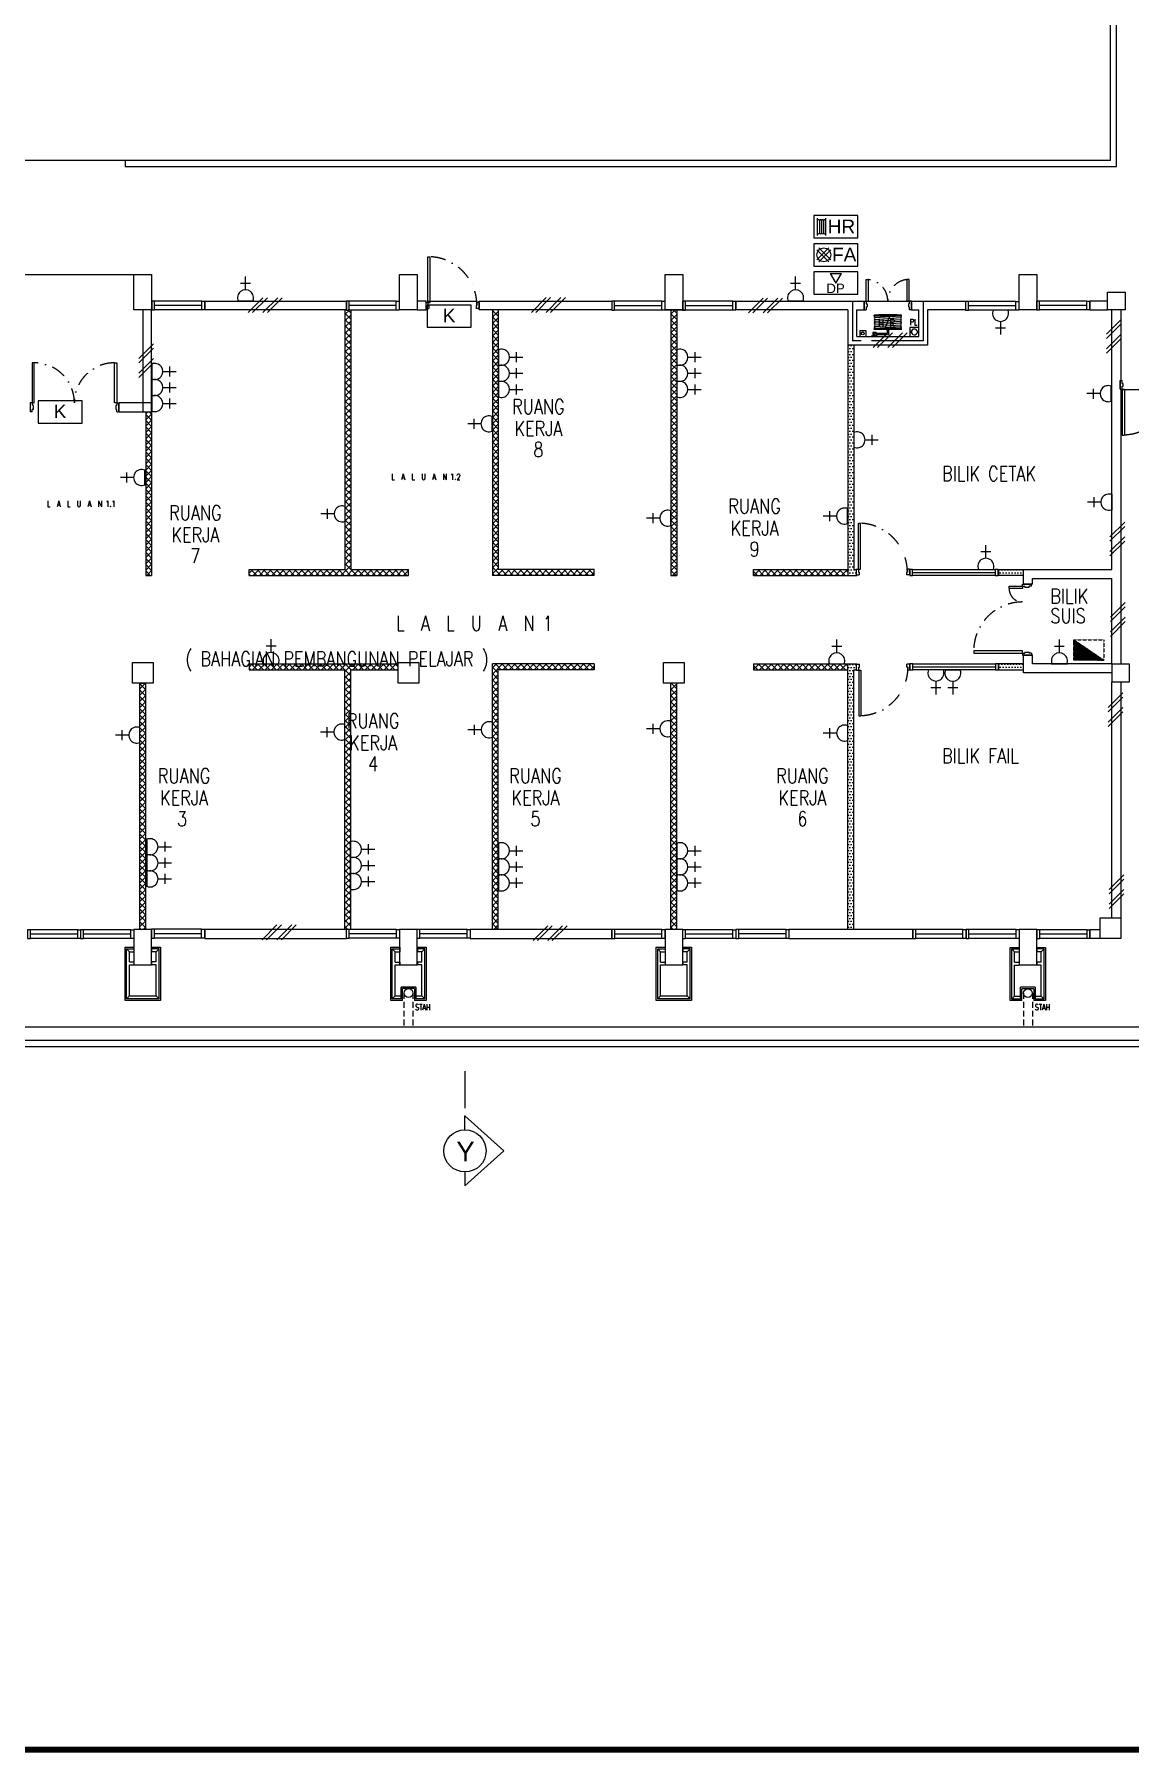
# Model space of a CAD drawing. Header units: millimetres. Extents: x 1824 to 81424, y 1027 to 57127.
# Drawn here: x 26371 to 44933, y 1027 to 30141 of the extents above; entities that cross this region are included whole.
import ezdxf
from ezdxf.enums import TextEntityAlignment as Align

# ---------------------------------------------------------------- set-up
doc = ezdxf.new("R2010")
doc.units = ezdxf.units.MM
for name, pattern in [('CENTER', [2, 1.25, -0.25, 0.25, -0.25]), ('DASHDOT', [1, 0.5, -0.25, 0, -0.25]), ('HIDDEN', [0.375, 0.25, -0.125])]:
    doc.linetypes.add(name, pattern=pattern)
for name, color, linetype in [('A-ARR', 4, 'Continuous'), ('A-COLUMN', 3, 'Continuous'), ('A-DOOR', 9, 'Continuous'), ('A-DRAIN', 9, 'Continuous'), ('A-DROP', 8, 'Continuous'), ('A-HATCH', 8, 'Continuous'), ('A-NOTE', 2, 'Continuous'), ('A-PANEL', 13, 'Continuous'), ('A-PARTITION', 4, 'Continuous'), ('A-ROOMSYM', 3, 'Continuous'), ('A-RWDP', 4, 'Continuous'), ('A-SANI', 4, 'Continuous'), ('A-SECLINE', 3, 'CENTER'), ('A-SYM', 8, 'Continuous'), ('A-TXTBOMBA', 7, 'Continuous'), ('A-WALL', 1, 'Continuous'), ('A-WALL SYM', 13, 'Continuous'), ('A-WIN', 9, 'Continuous'), ('A-WLH', 7, 'Continuous'), ('COOL WATER PIPING', 4, 'Continuous'), ('ELECT', 6, 'Continuous'), ('Grid', 8, 'CENTER'), ('ROOF', 3, 'Continuous')]:
    doc.layers.add(name, color=color, linetype=linetype)
doc.styles.add('arial', font='arial.ttf')
doc.styles.add('ARIAL-SPEC', font='arial.ttf', dxfattribs={"height": 200})
doc.styles.add('ROMANS', font='romans.shx', dxfattribs={"width": 0.75, "height": 200})
doc.styles.add('style1', font='romans.shx', dxfattribs={"height": 750})
pattern_1 = [(45, (4440.93, -197280.896), (-53.033009, 53.033009), []), (135, (4440.93, -197280.896), (-53.033009, -53.033009), [])]
pattern_2 = [(0, (4440.933, -197280.896), (25, 50), [0, -50])]

# ---------------------------------------------------------------- blocks, each defined once
blk = doc.blocks.new('A$C75E66BF6')
at = {"layer": 'A-NOTE', "color": 8, "linetype": 'Continuous', "ltscale": 500}
for p, q in [((75, 825), (25, 875)), ((150, 875), (150, 825)), ((450, 875), (450, 825)), ((525, 825), (575, 875)), ((75, 650), (75, 825)), ((75, 825), (150, 825)), ((75, 650), (150, 650)), ((75, 75), (75, 600)), ((75, 600), (150, 600)), ((150, 650), (150, 600)), ((525, 825), (450, 825)), ((525, 650), (450, 650)), ((450, 650), (450, 600)), ((525, 600), (450, 600)), ((525, 650), (525, 825)), ((525, 75), (525, 600)), ((75, 75), (25, 25)), ((75, 75), (175, 75)), ((425, 75), (525, 75)), ((525, 75), (575, 25))]:
    blk.add_line(p, q, dxfattribs=at)
at = {"layer": 'A-PANEL', "color": 8}
for p, q in [((0, 0), (0, 900)), ((0, 900), (150, 900)), ((25, 875), (150, 875)), ((25, 25), (25, 875)), ((150, 900), (150, 875)), ((450, 900), (600, 900)), ((450, 900), (450, 875)), ((575, 875), (450, 875)), ((575, 25), (575, 875)), ((600, 900), (600, 0)), ((200, 0), (0, 0)), ((175, 25), (25, 25)), ((425, 225), (175, 225)), ((175, 25), (175, 225)), ((400, 200), (200, 200)), ((200, 0), (200, 200)), ((400, 200), (400, 0)), ((600, 0), (400, 0)), ((425, 225), (425, 25)), ((575, 25), (425, 25))]:
    blk.add_line(p, q, dxfattribs=at)
at = {"layer": 'A-RWDP', "color": 8}
blk.add_circle((300, 125), 75, dxfattribs=at)
blk = doc.blocks.new('A$C0ECF3D93')
at = {"layer": 'A-NOTE', "color": 8, "linetype": 'Continuous', "ltscale": 500}
for p, q in [((75, 825), (25, 875)), ((150, 875), (150, 825)), ((450, 875), (450, 825)), ((525, 825), (575, 875)), ((75, 650), (75, 825)), ((75, 825), (150, 825)), ((75, 650), (150, 650)), ((75, 75), (75, 600)), ((75, 600), (150, 600)), ((150, 650), (150, 600)), ((525, 825), (450, 825)), ((525, 650), (450, 650)), ((450, 650), (450, 600)), ((525, 600), (450, 600)), ((525, 650), (525, 825)), ((525, 75), (525, 600)), ((75, 75), (25, 25)), ((75, 75), (525, 75)), ((525, 75), (575, 25))]:
    blk.add_line(p, q, dxfattribs=at)
at = {"layer": 'A-PANEL', "color": 8}
for p, q in [((0, 0), (0, 900)), ((0, 900), (150, 900)), ((25, 875), (150, 875)), ((25, 25), (25, 875)), ((150, 900), (150, 875)), ((450, 900), (600, 900)), ((450, 900), (450, 875)), ((575, 875), (450, 875)), ((575, 25), (575, 875)), ((600, 900), (600, 0)), ((600, 0), (0, 0)), ((575, 25), (25, 25))]:
    blk.add_line(p, q, dxfattribs=at)
blk = doc.blocks.new('A$C52B244CD')
at = {"layer": 'A-WLH', "color": 8}
for p, q in [((0, 0), (250, 250)), ((75, 0), (325, 250)), ((250, 0), (500, 250)), ((325, 0), (575, 250))]:
    blk.add_line(p, q, dxfattribs=at)
blk = doc.blocks.new('A$C49831240')
at = {"layer": 'A-WLH', "color": 8}
for p, q in [((250, 575), (0, 325)), ((250, 500), (0, 250)), ((250, 325), (0, 75)), ((250, 250), (0, 0))]:
    blk.add_line(p, q, dxfattribs=at)
blk = doc.blocks.new('A$C04C40081')
at = {"layer": 'A-WIN', "color": 8}
for p, q in [((850, 150), (50, 150)), ((850, 75), (50, 75)), ((850, 0), (50, 0))]:
    blk.add_line(p, q, dxfattribs=at)
at = {"layer": 'A-WIN', "color": 8, "linetype": 'Continuous'}
for points in [[(50, 150), (0, 150), (0, 0), (50, 0)], [(850, 150), (900, 150), (900, 0), (850, 0)]]:
    blk.add_lwpolyline(points, close=True, dxfattribs=at)
blk = doc.blocks.new('A$C4F656F16')
at = {"layer": 'A-DOOR', "color": 8}
for p, q in [((35, 100), (35, 877)), ((35, 877), (73, 877)), ((73, 100), (73, 877)), ((35, 100), (73, 100))]:
    blk.add_line(p, q, dxfattribs=at)
at = {"layer": 'A-DOOR', "color": 8, "linetype": 'Continuous'}
for p, q in [((0, 100), (35, 100)), ((0, 100), (0, 100)), ((0, 100), (0, 0)), ((0, 100), (0, 100)), ((0, 0), (50, 0)), ((35, 100), (35, 50)), ((35, 50), (50, 50)), ((50, 50), (50, 0)), ((865, 50), (850, 50)), ((850, 50), (850, 0)), ((900, 0), (850, 0)), ((900, 100), (865, 100)), ((865, 100), (865, 50)), ((900, 100), (900, 100)), ((900, 100), (900, 0)), ((900, 100), (900, 100))]:
    blk.add_line(p, q, dxfattribs=at)
at = {"layer": 'A-DOOR', "color": 8, "linetype": 'DASHDOT', "ltscale": 500}
blk.add_arc((35, 48), 830, 0.1381, 87.3759, dxfattribs=at)
blk = doc.blocks.new('A$C674C400B')
at = {"layer": 'A-DOOR', "color": 8}
for p, q in [((35, 150), (35, 927)), ((35, 927), (73, 927)), ((73, 150), (73, 927)), ((35, 150), (73, 150))]:
    blk.add_line(p, q, dxfattribs=at)
at = {"layer": 'A-DOOR', "color": 8, "linetype": 'Continuous'}
for p, q in [((0, 0), (0, 150)), ((0, 150), (0, 0)), ((0, 150), (35, 150)), ((0, 150), (0, 0)), ((0, 0), (0, 150)), ((0, 150), (0, 0)), ((0, 150), (0, 150)), ((0, 0), (0, 150)), ((0, 150), (0, 0)), ((0, 150), (0, 150)), ((35, 150), (35, 100)), ((35, 100), (50, 100)), ((35, 50), (50, 50)), ((35, 50), (35, 0)), ((50, 100), (50, 50)), ((865, 100), (850, 100)), ((850, 100), (850, 50)), ((865, 50), (850, 50)), ((900, 150), (865, 150)), ((865, 150), (865, 100)), ((865, 50), (865, 0)), ((900, 150), (900, 0)), ((900, 0), (900, 150)), ((900, 150), (900, 0)), ((900, 150), (900, 0)), ((900, 0), (900, 150)), ((900, 150), (900, 0)), ((900, 150), (900, 150)), ((900, 0), (900, 150)), ((900, 150), (900, 0)), ((900, 150), (900, 150)), ((0, 0), (35, 0)), ((0, 0), (0, 0)), ((0, 0), (0, 0)), ((900, 0), (865, 0)), ((900, 0), (900, 0)), ((900, 0), (900, 0))]:
    blk.add_line(p, q, dxfattribs=at)
at = {"layer": 'A-DOOR', "color": 8, "linetype": 'DASHDOT', "ltscale": 500}
blk.add_arc((35, 98), 830, 0.1381, 87.3759, dxfattribs=at)
blk = doc.blocks.new('A$C453929C5')
at = {"layer": 'A-DOOR', "color": 8}
for p, q in [((829, 1168), (829, 1200)), ((829, 1200), (979, 1200)), ((829, 1168), (869, 1168)), ((869, 1150), (869, 1168)), ((939, 1150), (939, 1168)), ((979, 1168), (939, 1168)), ((979, 1168), (979, 1200)), ((869, 1150), (939, 1150)), ((829, 32), (829, 0)), ((829, 32), (869, 32)), ((869, 50), (939, 50)), ((869, 50), (869, 32)), ((939, 50), (939, 32)), ((979, 32), (939, 32)), ((979, 32), (979, 0)), ((829, 0), (979, 0))]:
    blk.add_line(p, q, dxfattribs=at)
for points in [[(829, 1168), (829, 1130), (600, 1130), (600, 1168)], [(829, 32), (829, 70), (0, 70), (0, 32)]]:
    blk.add_lwpolyline(points, close=True, dxfattribs=at)
at = {"layer": 'A-DOOR', "color": 8, "linetype": 'DASHDOT', "ltscale": 500}
for centre, radius, start, end in [((828, 72), 828, 89.9322, 180.1289), ((828, 1128), 228, 179.5322, 270.0678)]:
    blk.add_arc(centre, radius, start, end, dxfattribs=at)
blk = doc.blocks.new('A$C28642CDE')
at = {"layer": 'A-DOOR', "color": 8}
for p, q in [((32, 150), (0, 150)), ((0, 150), (0, 0)), ((32, 150), (32, 110)), ((50, 110), (32, 110)), ((50, 40), (32, 40)), ((32, 0), (32, 40)), ((50, 110), (50, 40)), ((1450, 110), (1450, 40)), ((1450, 110), (1468, 110)), ((1450, 40), (1468, 40)), ((1468, 150), (1500, 150)), ((1468, 150), (1468, 110)), ((1468, 0), (1468, 40)), ((1500, 150), (1500, 0)), ((32, 0), (0, 0)), ((1468, 0), (1500, 0))]:
    blk.add_line(p, q, dxfattribs=at)
for points in [[(32, 150), (70, 150), (70, 829), (32, 829)], [(1468, 150), (1430, 150), (1430, 829), (1468, 829)]]:
    blk.add_lwpolyline(points, close=True, dxfattribs=at)
at = {"layer": 'A-DOOR', "color": 8, "linetype": 'DASHDOT', "ltscale": 500}
for centre, start, end in [((72, 151), 359.9322, 90.1574), ((1428, 151), 89.8426, 180.0678)]:
    blk.add_arc(centre, 678, start, end, dxfattribs=at)
blk = doc.blocks.new('A$C58571686')
at = {"layer": 'A-WIN', "color": 8, "ltscale": 790000000.0}
for p, q in [((50, 100), (1450, 100)), ((1450, 0), (50, 0))]:
    blk.add_line(p, q, dxfattribs=at)
at = {"layer": 'A-WIN', "color": 8}
blk.add_line((50, 50), (1450, 50), dxfattribs=at)
for points in [[(50, 100), (0, 100), (0, 0), (50, 0)], [(1500, 100), (1450, 100), (1450, 0), (1500, 0)]]:
    blk.add_lwpolyline(points, close=True, dxfattribs=at)
blk = doc.blocks.new('A$C34465D6E')
at = {"layer": 'A-SANI', "color": 8}
blk.add_lwpolyline([(0, 0), (150, 0), (150, 150), (0, 150)], close=True, dxfattribs=at)
blk.add_lwpolyline([(26, 84), (14, 84), (14, 66), (26, 66, 10.787298)], format="xyb", close=True, dxfattribs=at)
blk.add_arc((125, 75), 8.84, 264.1775, 95.8225, dxfattribs=at)
blk = doc.blocks.new('A$C77D277CE')
at = {"layer": 'A-TXTBOMBA', "color": 8}
for p, q in [((67, 1028), (67, 1321)), ((103, 1066), (103, 1283)), ((137, 1066), (137, 1283)), ((172, 1066), (172, 1283)), ((207, 1028), (207, 1321)), ((258, 817), (54, 613)), ((258, 578), (54, 782)), ((293, 613), (89, 817)), ((293, 782), (89, 578)), ((281, 384), (377, 221)), ((281, 384), (469, 384)), ((377, 221), (469, 384))]:
    blk.add_line(p, q, dxfattribs=at)
for points in [[(750, 1365), (0, 1365), (0, 987), (750, 987)], [(750, 887), (0, 887), (0, 509), (750, 509)], [(750, 409), (0, 409), (0, 31), (750, 31)]]:
    blk.add_lwpolyline(points, close=True, dxfattribs=at)
blk.add_circle((173, 698), 118, dxfattribs=at)
for centre, radius, start, end in [((85, 1274), 20, 25.6963, 154.3037), ((120, 1274), 19.4, 26.5651, 153.4349), ((155, 1274), 19.4, 26.5651, 153.4349), ((189, 1274), 19.4, 26.5651, 153.4349), ((85, 1075), 20, 205.6963, 334.3037), ((120, 1075), 19.4, 206.5651, 333.4349), ((155, 1075), 19.4, 206.5651, 333.4349), ((189, 1075), 19.4, 206.5651, 333.4349)]:
    blk.add_arc(centre, radius, start, end, dxfattribs=at)
at = {"layer": 'A-TXTBOMBA', "color": 8, "style": 'arial'}
for s, height, p in [('HR', 230.5, (237, 1066)), ('FA', 230.5, (311, 588)), ('DP', 160, (215, 51))]:
    blk.add_text(s, height=height, dxfattribs=at).set_placement(p)
blk = doc.blocks.new('SOCKET')
at = {"layer": 'ELECT', "color": 6}
for p, q in [((15164, 26004), (15333, 26004)), ((15249, 25891), (15249, 26116)), ((15112, 25702), (15385, 25702))]:
    blk.add_line(p, q, dxfattribs=at)
blk.add_arc((15249, 25755), 136, 336.9763, 203.0237, dxfattribs=at)
blk = doc.blocks.new('DB')
at = {"layer": 'ELECT', "linetype": 'HIDDEN'}
h = blk.add_hatch(dxfattribs=at)
h.set_pattern_fill('ANSI31', color=1)
h.set_pattern_definition([(45, (0, 0), (-0.08838834765, 0.08838834765), [])])
h.paths.add_polyline_path([(14716, 40962), (14206, 41309), (14206, 40962)])
at = {"layer": 'ELECT', "color": 7, "linetype": 'HIDDEN'}
blk.add_line((14206, 41309), (14716, 40962), dxfattribs=at)
blk.add_lwpolyline([(14206, 41309), (14716, 41309), (14716, 40962), (14206, 40962)], close=True, dxfattribs=at)

msp = doc.modelspace()

# ---------------------------------------------------------------- hatches: boundary and pattern name
at = {"layer": 'A-HATCH'}
h = msp.add_hatch(dxfattribs=at)
h.set_pattern_fill('ANSI37', color=8, scale=600)
h.set_pattern_definition(pattern_1)
h.paths.add_polyline_path([(31734, 25472.9), (31709, 25472.9), (31659, 25472.9), (31634, 25472.9), (31634, 21072.9), (30009, 21072.9), (30009, 20972.9), (32709, 20972.9), (32709, 21072.9), (31734, 21072.9)])
h = msp.add_hatch(dxfattribs=at)
h.set_pattern_fill('ANSI37', color=8, scale=600)
h.set_pattern_definition(pattern_1)
h.paths.add_polyline_path([(34234, 25472.9), (34134, 25472.9), (34134, 20972.9), (35859, 20972.9), (35859, 21072.9), (34234, 21072.9)])
h.paths.add_polyline_path([(37259, 25472.9), (37209, 25472.9), (37209, 20972.9), (37259, 20972.9)])
h.paths.add_polyline_path([(37209, 25472.9), (37159, 25472.9), (37159, 20972.9), (37209, 20972.9)])
h = msp.add_hatch(dxfattribs=at)
h.set_pattern_fill('DOTS', color=8, scale=800)
h.set_pattern_definition(pattern_2)
h.paths.add_polyline_path([(40259, 24872.9), (40159, 24872.9), (40159, 20972.9), (40309, 20972.9), (40309, 21072.9), (40259, 21072.9)])
h.paths.add_polyline_path([(43134, 21072.9), (42709, 21072.9), (42709, 20972.9), (43134, 20972.9)])
h = msp.add_hatch(dxfattribs=at)
h.set_pattern_fill('ANSI37', color=8, scale=600)
h.set_pattern_definition(pattern_1)
h.paths.add_polyline_path([(28359, 23747.9), (28259, 23747.9), (28259, 20972.9), (28359, 20972.9)])
h = msp.add_hatch(dxfattribs=at)
h.set_pattern_fill('ANSI37', color=8, scale=600)
h.set_pattern_definition(pattern_1)
h.paths.add_polyline_path([(40159, 21072.9), (38559, 21072.9), (38559, 20972.9), (40159, 20972.9)])
h.paths.add_polyline_path([(40159, 19472.9), (38559, 19472.9), (38559, 19372.9), (40159, 19372.9)])
h = msp.add_hatch(dxfattribs=at)
h.set_pattern_fill('ANSI37', color=8, scale=600)
h.set_pattern_definition(pattern_1)
h.paths.add_polyline_path([(31734, 19322.9), (31634, 19322.9), (31634, 14972.9), (31659, 14972.9), (31709, 14972.9), (31734, 14972.9)])
h.paths.add_polyline_path([(32534, 19372.9), (32534, 19472.9), (30009, 19472.9), (30009, 19372.9), (31634, 19372.9), (31634, 19322.9), (31734, 19322.9), (31734, 19372.9)])
h = msp.add_hatch(dxfattribs=at)
h.set_pattern_fill('ANSI37', color=8, scale=600)
h.set_pattern_definition(pattern_1)
h.paths.add_polyline_path([(35859, 19472.9), (34134, 19472.9), (34134, 19322.9), (34234, 19322.9), (34234, 19372.9), (35859, 19372.9)])
h.paths.add_polyline_path([(34234, 19322.9), (34134, 19322.9), (34134, 14972.9), (34234, 14972.9)])
h.paths.add_polyline_path([(37259, 19147.9), (37209, 19147.9), (37209, 14972.9), (37259, 14972.9)])
h.paths.add_polyline_path([(37209, 19147.9), (37159, 19147.9), (37159, 14972.9), (37209, 14972.9)])
h = msp.add_hatch(dxfattribs=at)
h.set_pattern_fill('DOTS', color=8, scale=800)
h.set_pattern_definition([(0, (4440.933, -194537.23), (25, 50), [0, -50])])
h.paths.add_polyline_path([(40309, 19472.9), (40159, 19472.9), (40159, 19322.9), (40259, 19322.9), (40259, 19372.9), (40309, 19372.9)])
h.paths.add_polyline_path([(40259, 19322.9), (40159, 19322.9), (40159, 14972.9), (40221, 14972.9), (40259, 15011)])
h = msp.add_hatch(dxfattribs=at)
h.set_pattern_fill('DOTS', color=8, scale=800)
h.set_pattern_definition(pattern_2)
h.paths.add_polyline_path([(43134, 19372.9), (43134, 19472.9), (42709, 19472.9), (42709, 19372.9)])
h = msp.add_hatch(dxfattribs=at)
h.set_pattern_fill('ANSI37', color=8, scale=600)
h.set_pattern_definition(pattern_1)
h.paths.add_polyline_path([(28259, 19147.9), (28209, 19147.9), (28209, 14972.9), (28259, 14972.9)])
h.paths.add_polyline_path([(28209, 19147.9), (28159, 19147.9), (28159, 14972.9), (28209, 14972.9)])

# ---------------------------------------------------------------- linework, layer by layer
at = {"color": 8}
for p, q in [((24309, 26072.9), (28059, 26072.9)), ((33044, 25622.9), (33874, 25622.9)), ((41209, 21072.9), (41209, 20972.9)), ((42709, 21072.9), (42709, 20972.9)), ((41209, 19472.9), (41209, 19372.9)), ((42709, 19472.9), (42709, 19372.9))]:
    msp.add_line(p, q, dxfattribs=at)
at = {"color": 7, "const_width": 100}
msp.add_lwpolyline([(1874.4, 1077.1), (81374.4, 1077.1)], dxfattribs=at)
at = {"layer": 'A-ARR', "color": 8}
msp.add_line((28159, 19147.9), (28259, 19147.9), dxfattribs=at)
at = {"layer": 'A-COLUMN', "color": 8}
for points in [[(28059, 26072.9), (28359, 26072.9), (28359, 25472.9), (28059, 25472.9)], [(32559, 26072.9), (32859, 26072.9), (32859, 25472.9), (32559, 25472.9)], [(37059, 26072.9), (37359, 26072.9), (37359, 25472.9), (37059, 25472.9)], [(43059, 26072.9), (43359, 26072.9), (43359, 25472.9), (43059, 25472.9)], [(43059, 26072.9), (43359, 26072.9), (43359, 25472.9), (43059, 25472.9)], [(44859, 25472.9), (44559, 25472.9), (44559, 25772.9), (44859, 25772.9)], [(28359, 23897.9), (28209, 23897.9), (28209, 23747.9), (28359, 23747.9)], [(28034, 19497.9), (28384, 19497.9), (28384, 19147.9), (28034, 19147.9)], [(32534, 19497.9), (32884, 19497.9), (32884, 19147.9), (32534, 19147.9)], [(37034, 19497.9), (37384, 19497.9), (37384, 19147.9), (37034, 19147.9)], [(44632, 19171), (44932, 19171), (44932, 19471), (44632, 19471)], [(44434, 15172.9), (44784, 15172.9), (44784, 14822.9), (44434, 14822.9)], [(28059, 14372.9), (28359, 14372.9), (28359, 14972.9), (28059, 14972.9)], [(32559, 14372.9), (32859, 14372.9), (32859, 14972.9), (32559, 14972.9)], [(37059, 14372.9), (37359, 14372.9), (37359, 14972.9), (37059, 14972.9)], [(43059, 14372.9), (43359, 14372.9), (43359, 14972.9), (43059, 14972.9)], [(43059, 14372.9), (43359, 14372.9), (43359, 14972.9), (43059, 14972.9)]]:
    msp.add_lwpolyline(points, close=True, dxfattribs=at)
at = {"layer": 'A-DOOR', "color": 8}
for p, q in [((40469, 25622.9), (40469, 25985.9)), ((40469, 25985.9), (40507, 25985.9)), ((40507, 25622.9), (40507, 25985.9)), ((41161, 25622.9), (41161, 25985.9)), ((41199, 25985.9), (41161, 25985.9)), ((41199, 25622.9), (41199, 25985.9)), ((40469, 25622.9), (40507, 25622.9)), ((41199, 25622.9), (41161, 25622.9))]:
    msp.add_line(p, q, dxfattribs=at)
at = {"layer": 'A-DOOR', "color": 8, "linetype": 'Continuous'}
for p, q in [((40434, 25472.9), (40434, 25622.9)), ((40434, 25622.9), (40434, 25472.9)), ((40434, 25622.9), (40469, 25622.9)), ((40434, 25622.9), (40434, 25472.9)), ((40434, 25472.9), (40434, 25622.9)), ((40434, 25622.9), (40434, 25472.9)), ((40434, 25472.9), (40434, 25622.9)), ((40434, 25622.9), (40434, 25472.9)), ((40469, 25622.9), (40469, 25572.9)), ((41234, 25622.9), (41199, 25622.9)), ((41199, 25622.9), (41199, 25572.9)), ((41234, 25622.9), (41234, 25472.9)), ((41234, 25472.9), (41234, 25622.9)), ((41234, 25622.9), (41234, 25472.9)), ((41234, 25622.9), (41234, 25472.9)), ((41234, 25472.9), (41234, 25622.9)), ((41234, 25622.9), (41234, 25472.9)), ((41234, 25472.9), (41234, 25622.9)), ((41234, 25622.9), (41234, 25472.9)), ((40434, 25472.9), (40469, 25472.9)), ((40469, 25572.9), (40484, 25572.9)), ((40469, 25522.9), (40484, 25522.9)), ((40469, 25522.9), (40469, 25472.9)), ((40484, 25572.9), (40484, 25522.9)), ((41199, 25572.9), (41184, 25572.9)), ((41184, 25572.9), (41184, 25522.9)), ((41199, 25522.9), (41184, 25522.9)), ((41199, 25522.9), (41199, 25472.9)), ((41234, 25472.9), (41199, 25472.9))]:
    msp.add_line(p, q, dxfattribs=at)
at = {"layer": 'A-DOOR', "color": 8, "linetype": 'DASHDOT', "ltscale": 500}
for centre, start, end in [((40469, 25622.9), 0, 84.02413), ((41199, 25622.9), 95.97587, 180)]:
    msp.add_arc(centre, 365, start, end, dxfattribs=at)
at = {"layer": 'A-DRAIN', "color": 8, "linetype": 'Continuous', "ltscale": 1000}
for p, q in [((44709, 27902.9), (44709, 32672.9)), ((44609, 28002.9), (44609, 32572.9)), ((44609, 28002.9), (20379, 28002.9)), ((27909, 28002.9), (27909, 27902.9)), ((27909, 27902.9), (44709, 27902.9)), ((20709, 13322.9), (46209, 13322.9)), ((20379, 12992.9), (46539, 12992.9)), ((46439, 13092.9), (20479, 13092.9))]:
    msp.add_line(p, q, dxfattribs=at)
at = {"layer": 'A-DROP', "color": 8}
for p, q in [((40434, 25622.9), (41234, 25622.9)), ((44784, 24122.9), (45649, 24122.9))]:
    msp.add_line(p, q, dxfattribs=at)
at = {"layer": 'A-PARTITION', "color": 8}
for p, q in [((31634, 25472.9), (31634, 21072.9)), ((31734, 25472.9), (31734, 21072.9)), ((34134, 25472.9), (34134, 20972.9)), ((34234, 25472.9), (34234, 21072.9)), ((37159, 25472.9), (37159, 20972.9)), ((37259, 25472.9), (37259, 20972.9)), ((40159, 24872.9), (40159, 20972.9)), ((40259, 24872.9), (40259, 21072.9)), ((28259, 23747.9), (28259, 20972.9)), ((28359, 23747.9), (28359, 20972.9)), ((28259, 20972.9), (28359, 20972.9)), ((30009, 21072.9), (31634, 21072.9)), ((30009, 20972.9), (30009, 21072.9)), ((30009, 20972.9), (32709, 20972.9)), ((31734, 21072.9), (32709, 21072.9)), ((32709, 20972.9), (32709, 21072.9)), ((35859, 20972.9), (34134, 20972.9)), ((35859, 21072.9), (34234, 21072.9)), ((35859, 20972.9), (35859, 21072.9)), ((37159, 20972.9), (37259, 20972.9)), ((38559, 21072.9), (40159, 21072.9)), ((38559, 20972.9), (38559, 21072.9)), ((38559, 20972.9), (40159, 20972.9)), ((40159, 20972.9), (40309, 20972.9)), ((40259, 21072.9), (40309, 21072.9)), ((42709, 21072.9), (43134, 21072.9)), ((43134, 20972.9), (42709, 20972.9)), ((30009, 19472.9), (32534, 19472.9)), ((30009, 19472.9), (30009, 19372.9)), ((30009, 19372.9), (31634, 19372.9)), ((31634, 14972.9), (31634, 19372.9)), ((31734, 14972.9), (31734, 19372.9)), ((31734, 19372.9), (32534, 19372.9)), ((34134, 14972.9), (34134, 19472.9)), ((35859, 19472.9), (34134, 19472.9)), ((34234, 14972.9), (34234, 19372.9)), ((35859, 19372.9), (34234, 19372.9)), ((35859, 19472.9), (35859, 19372.9)), ((38559, 19472.9), (40159, 19472.9)), ((38559, 19472.9), (38559, 19372.9)), ((38559, 19472.9), (40076.1, 19472.9)), ((38559, 19372.9), (40159, 19372.9)), ((40159, 19472.9), (40309, 19472.9)), ((40159, 14972.9), (40159, 19472.9)), ((40259, 19372.9), (40309, 19372.9)), ((40259, 14972.9), (40259, 19372.9)), ((43134, 19472.9), (42709, 19472.9)), ((42709, 19372.9), (43134, 19372.9)), ((28159, 14972.9), (28159, 19147.9)), ((28259, 14972.9), (28259, 19147.9)), ((37159, 14972.9), (37159, 19147.9)), ((37259, 14972.9), (37259, 19147.9))]:
    msp.add_line(p, q, dxfattribs=at)
at = {"layer": 'A-RWDP', "color": 8, "linetype": 'HIDDEN', "ltscale": 400}
for p, q in [((32634, 13897.9), (32634, 13322.9)), ((32784, 13897.9), (32784, 13322.9)), ((43134, 13897.9), (43134, 13322.9)), ((43284, 13897.9), (43284, 13322.9))]:
    msp.add_line(p, q, dxfattribs=at)
at = {"layer": 'A-SECLINE', "color": 8, "linetype": 'CENTER', "ltscale": 500}
for p in [(33668.1, 12574.3), (33668.1, 11580.1)]:
    msp.add_line(p, (33668.1, 11816.9), dxfattribs=at)
at = {"layer": 'A-SECLINE', "color": 8, "linetype": 'Continuous', "ltscale": 500}
for p, q in [((34325.2, 11222.8), (33668.1, 11816.9)), ((34325.2, 11222.8), (33668.1, 10628.8)), ((33668.1, 10865.5), (33668.1, 10628.8))]:
    msp.add_line(p, q, dxfattribs=at)
msp.add_circle((33668.1, 11222.8), 357.3, dxfattribs=at)
at = {"layer": 'A-TXTBOMBA', "color": 7}
for points in [[(33775.5, 25555.1), (33025.5, 25555.1), (33025.5, 25177.3), (33775.5, 25177.3)], [(27183, 23932.2), (26433, 23932.2), (26433, 23554.3), (27183, 23554.3)]]:
    msp.add_lwpolyline(points, close=True, dxfattribs=at)
at = {"layer": 'A-WALL', "color": 8, "linetype": 'Continuous', "ltscale": 900}
for p, q in [((29259, 25622.9), (31659, 25622.9)), ((29259, 25472.9), (29259, 25622.9)), ((31659, 25622.9), (31659, 25472.9)), ((33909, 25622.9), (36159, 25622.9)), ((33909, 25472.9), (33909, 25622.9)), ((36159, 25622.9), (36159, 25472.9)), ((38259, 25622.9), (40434, 25622.9)), ((38259, 25472.9), (38259, 25622.9)), ((44559, 25622.9), (44259, 25622.9)), ((44259, 25622.9), (44259, 25472.9)), ((31659, 25472.9), (29259, 25472.9)), ((36159, 25472.9), (33909, 25472.9)), ((40159, 25472.9), (38259, 25472.9)), ((42159, 25472.9), (41509, 25472.9)), ((44259, 25472.9), (44559, 25472.9)), ((41509, 25292.9), (41509, 25142.9)), ((31659, 14972.9), (29259, 14972.9)), ((29259, 14972.9), (29259, 14822.9)), ((31659, 14822.9), (31659, 14972.9)), ((36159, 14972.9), (33759, 14972.9)), ((33759, 14972.9), (33759, 14822.9)), ((36159, 14822.9), (36159, 14972.9)), ((41259, 14972.9), (39159, 14972.9)), ((39159, 14972.9), (39159, 14822.9)), ((41259, 14822.9), (41259, 14972.9)), ((44259, 14972.9), (44434, 14972.9)), ((44259, 14822.9), (44259, 14972.9)), ((29259, 14822.9), (31659, 14822.9)), ((33759, 14822.9), (36159, 14822.9)), ((39159, 14822.9), (41259, 14822.9)), ((44434, 14822.9), (44259, 14822.9))]:
    msp.add_line(p, q, dxfattribs=at)
at = {"layer": 'A-WALL', "color": 8}
for p, q in [((33009, 25622.9), (32859, 25622.9)), ((33009, 25472.9), (33009, 25622.9)), ((40159, 25622.9), (40434, 25622.9)), ((40434, 25472.9), (40434, 25622.9)), ((41234, 25622.9), (42159, 25622.9)), ((41234, 25472.9), (41234, 25622.9)), ((28359, 25472.9), (28209, 25472.9)), ((28209, 25472.9), (28209, 23897.9)), ((28359, 23747.9), (28359, 25472.9)), ((32859, 25472.9), (33009, 25472.9)), ((37059, 25472.9), (38072.8, 25472.9)), ((40159, 25472.9), (40159, 24872.9)), ((40309, 25472.9), (40434, 25472.9)), ((40309, 25022.9), (40309, 25472.9)), ((41234, 25472.9), (41359, 25472.9)), ((41359, 25022.9), (41359, 25472.9)), ((41509, 25472.9), (41509, 24872.9)), ((44634, 21072.9), (44634, 25472.9)), ((44784, 25472.9), (44784, 24272.9)), ((41509, 24872.9), (40159, 24872.9)), ((40309, 25022.9), (41359, 25022.9)), ((28209, 23897.9), (27809, 23897.9)), ((27809, 23747.9), (27809, 23897.9)), ((44784, 24122.9), (44784, 19472.9)), ((27809, 23747.9), (28359, 23747.9)), ((43134, 20822.9), (43134, 21072.9)), ((43134, 21072.9), (44634, 21072.9)), ((43284, 20822.9), (43134, 20822.9)), ((43284, 20822.9), (43284, 20922.9)), ((43284, 20922.9), (44634, 20922.9)), ((44634, 19472.9), (44634, 20922.9)), ((43134, 19322.9), (43134, 19622.9)), ((43284, 19622.9), (43134, 19622.9)), ((43284, 19472.9), (43284, 19622.9)), ((44634, 19322.9), (43134, 19322.9)), ((44634, 19472.9), (43284, 19472.9)), ((44634, 15172.9), (44634, 19172.9)), ((44784, 19172.9), (44784, 15172.9))]:
    msp.add_line(p, q, dxfattribs=at)
at = {"layer": 'COOL WATER PIPING', "color": 8, "linetype": 'ByBlock', "ltscale": 5}
msp.add_circle((40409.7, 25072.9), 25, dxfattribs=at)
at = {"layer": 'Grid', "color": 8, "ltscale": 700}
for p, q in [((40234, 25622.9), (40234, 24947.9)), ((41434, 25622.9), (41434, 24947.9)), ((41434, 24947.9), (40234, 24947.9))]:
    msp.add_line(p, q, dxfattribs=at)
at = {"layer": 'ROOF', "color": 8}
for p, q in [((41064, 25381.3), (40604, 25381.3)), ((40604, 25366.3), (40604, 25381.3)), ((41064, 25366.3), (40604, 25366.3)), ((41049, 25366.3), (40604, 25366.3)), ((41049, 25366.3), (40619, 25336.3)), ((41049, 25336.3), (40619, 25306.3)), ((40682.7, 25387.4), (40682.7, 25381.3)), ((40985.4, 25387.4), (40682.7, 25387.4)), ((40985.4, 25387.4), (40985.4, 25381.3)), ((41064, 25366.3), (41064, 25381.3)), ((40359.7, 25122.9), (40359.7, 25022.9)), ((40359.7, 25122.9), (40459.7, 25122.9)), ((40459.7, 25122.9), (40459.7, 25022.9)), ((40639.4, 25091.1), (40581.8, 25091.1)), ((40581.8, 25091.1), (40581.8, 25028.9)), ((41064, 25156.3), (40604, 25156.3)), ((40604, 25141.3), (40604, 25156.3)), ((41064, 25141.3), (40604, 25141.3)), ((40616.1, 25037.3, 52821.4), (40606.2, 25085.6, 21957.4)), ((41049, 25306.3), (40619, 25276.3)), ((41049, 25276.3), (40619, 25246.3)), ((41049, 25246.3), (40619, 25216.3)), ((41049, 25216.3), (40619, 25186.3)), ((41049, 25186.3), (40619, 25156.3)), ((40639.4, 25091.1), (40639.4, 25028.9)), ((40819.5, 25075), (40639.4, 25075)), ((40819.5, 25050), (40639.4, 25050)), ((40821.5, 25132.4), (40821.5, 25077)), ((40846.5, 25132.4), (40846.5, 25077)), ((41064, 25141.3), (41064, 25156.3)), ((40581.8, 25028.9), (40554.2, 25028.9)), ((40554.2, 25028.9), (40554.2, 25022.9)), ((40554.2, 25022.9), (40667, 25022.9)), ((40581.8, 25028.9), (40639.4, 25028.9)), ((40639.4, 25028.9), (40667, 25028.9)), ((40667, 25028.9), (40667, 25022.9))]:
    msp.add_line(p, q, dxfattribs=at)
msp.add_lwpolyline([(40806.5, 25141.3), (40861.5, 25141.3), (40861.5, 25132.4), (40806.5, 25132.4)], close=True, dxfattribs=at)
for centre, radius in [((40611.2, 25061.5, 37389.4), 25), ((40834.3, 25062.5), 19.4)]:
    msp.add_circle(centre, radius, dxfattribs=at)
for centre, start, end in [((40619, 25351.3), 90, 270), ((40619, 25321.3), 90, 270), ((41049, 25351.3), 270, 90), ((41049, 25321.3), 270, 90), ((40619, 25291.3), 90, 270), ((40619, 25261.3), 90, 270), ((40619, 25231.3), 90, 270), ((40619, 25201.3), 90, 270), ((40619, 25171.3), 90, 270), ((41049, 25291.3), 270, 90), ((41049, 25261.3), 270, 90), ((41049, 25231.3), 270, 90), ((41049, 25201.3), 270, 90), ((41049, 25171.3), 270, 90)]:
    msp.add_arc(centre, 15, start, end, dxfattribs=at)

# ---------------------------------------------------------------- block references
at = {"layer": 'A-ARR', "color": 8, "rotation": 180}
msp.add_blockref('A$C34465D6E', (41357.6, 25174.3), dxfattribs=at)
at = {"layer": 'A-ARR', "color": 8}
for name, p in [('A$C58571686', (41205.6, 20973.5)), ('A$C58571686', (41208.1, 19376.1)), ('A$C0ECF3D93', (27908.6, 13773.3)), ('A$C75E66BF6', (32412.4, 13773)), ('A$C0ECF3D93', (36909.7, 13773.2)), ('A$C75E66BF6', (42908.7, 13770.6))]:
    msp.add_blockref(name, p, dxfattribs=at)
at = {"layer": 'A-DOOR', "color": 8}
for name, p in [('A$C4F656F16', (33007, 25495.7)), ('A$C28642CDE', (26299.3, 23746.1)), ('A$C4F656F16', (40300.8, 20980.6)), ('A$C453929C5', (42289.9, 19623.3))]:
    msp.add_blockref(name, p, dxfattribs=at)
at = {"layer": 'A-DOOR', "color": 8, "xscale": -1, "rotation": 180}
for name, p in [('A$C674C400B', (44772.6, 24277.6)), ('A$C4F656F16', (40306.7, 19469.4))]:
    msp.add_blockref(name, p, dxfattribs=at)
at = {"layer": 'A-TXTBOMBA', "color": 8}
msp.add_blockref('A$C77D277CE', (39578.7, 25706), dxfattribs=at)
at = {"layer": 'A-WIN', "color": 8}
for p in [(28359.4, 25472.8), (43355, 25472.6), (31655.2, 25469.9), (36155, 25468.9), (37357, 25468.8), (42152.7, 25466.7), (26255.3, 14819.6), (27155.1, 14821), (28354.8, 14828.2), (31656.7, 14826.1), (32854.7, 14825.6), (36156.4, 14822.4), (37357.7, 14820.3), (38260, 14823.3), (41258, 14822), (42160.1, 14821.6), (43360.5, 14820.4)]:
    msp.add_blockref('A$C04C40081', p, dxfattribs=at)
at = {"layer": 'A-WLH', "color": 8}
for name, p in [('A$C52B244CD', (29995.1, 25426.2)), ('A$C52B244CD', (34795.3, 25430.4)), ('A$C52B244CD', (38472.3, 25421.9)), ('A$C52B244CD', (40586.3, 24834.5)), ('A$C49831240', (44539.9, 24736.3)), ('A$C49831240', (28139.8, 24324.3)), ('A$C49831240', (44598.8, 21303.1)), ('A$C49831240', (44609.5, 19939.9)), ('A$C49831240', (44569.1, 18411.2)), ('A$C49831240', (44583.5, 15327.2)), ('A$C52B244CD', (30232.2, 14801.6)), ('A$C52B244CD', (34822.8, 14787.2))]:
    msp.add_blockref(name, p, dxfattribs=at)
at = {"layer": 'ELECT', "color": 7, "linetype": 'HIDDEN'}
for name, p in [('SOCKET', (14701.1, -78.7)), ('SOCKET', (24023.6, -78.5)), ('SOCKET', (27247.8, -4627.4)), ('SOCKET', (15133.4, -6224)), ('SOCKET', (24719.9, -6228.7)), ('SOCKET', (28492.9, -6228.7)), ('DB', (29779.8, -21425.6))]:
    msp.add_blockref(name, p, dxfattribs=at)
for p, rotation in [((57994.3, 51169.2), 179.9999999999994), ((8532.4, 39919.9), 269.9999999999994), ((11557.4, 39919.9), 269.9999999999994), ((2657.4, 39678.6), 269.9999999999994), ((8532.4, 39647.1), 269.9999999999994), ((11557.4, 39647.1), 269.9999999999994), ((2657.4, 39405.8), 269.9999999999994), ((8532.4, 39374.3), 269.9999999999994), ((11557.4, 39374.3), 269.9999999999994), ((70322.8, 8804), 89.99999999999937), ((2657.4, 39133), 269.9999999999994), ((59830.7, 8292.7), 89.99999999999937), ((14557.4, 38519.8), 269.9999999999994), ((53944.6, 7383.7), 89.99999999999937), ((57341.9, 6766.8), 89.99999999999937), ((65855.6, 6729.5), 89.99999999999937), ((70336.3, 6966.5), 89.99999999999937), ((62860, 6694.7), 89.99999999999937), ((56898.8, 45074.3), 179.9999999999994), ((57186.5, 45072.1), 179.9999999999994), ((53860.5, 3018.8), 89.99999999999937), ((57336.1, 3070.6), 89.99999999999937), ((59834.8, 3109.3), 89.99999999999937), ((62860.6, 3126), 89.99999999999937), ((65857.6, 3052.8), 89.99999999999937), ((2576.4, 31625.8), 269.9999999999994), ((6022.9, 31581.3), 269.9999999999994), ((8532.4, 31557.7), 269.9999999999994), ((11557.4, 31557.7), 269.9999999999994), ((2576.4, 31353), 269.9999999999994), ((6022.9, 31308.5), 269.9999999999994), ((8532.4, 31284.9), 269.9999999999994), ((11557.4, 31284.9), 269.9999999999994), ((2576.4, 31080.2), 269.9999999999994), ((6022.9, 31035.6), 269.9999999999994), ((8532.4, 31012.1), 269.9999999999994), ((11557.4, 31012.1), 269.9999999999994)]:
    msp.add_blockref('SOCKET', p, dxfattribs=dict(at, rotation=rotation))

# ---------------------------------------------------------------- texts
at = {"layer": 'A-ROOMSYM', "color": 8, "style": 'style1', "width": 0.8}
for s, height, p in [('RUANG', 250, (34913, 23708.2)), ('KERJA', 250, (34913, 23336)), ('8', 250, (34913, 22980.2)), ('BILIK CETAK', 250, (42551, 22573.1)), ('L  A  L  U  A  N 1.2', 100.616, (33007, 22591.3)), ('L  A  L  U  A  N 1.1', 99.688, (27166.3, 22134.8)), ('RUANG', 250, (29100.3, 21910.1)), ('RUANG', 250, (38577.1, 22019.9)), ('KERJA', 250, (38577.1, 21647.7)), ('KERJA', 250, (29100.3, 21537.9)), ('7', 250, (29100.3, 21182.1)), ('9', 250, (38577.1, 21291.9)), ('BILIK', 250, (43909.5, 20496.7)), ('SUIS', 250, (43890, 20165.6)), ('L  A  L  U  A  N 1', 250, (33828.7, 20036.5)), ('( BAHAGIAN PEMBANGUNAN PELAJAR )', 250, (31499.1, 19435)), ('RUANG', 250, (32112.8, 18384.2)), ('KERJA', 250, (32112.8, 18012)), ('4', 250, (32112.8, 17656.2)), ('BILIK FAIL', 250, (42404.6, 17791.8)), ('RUANG', 250, (28908.7, 17453.8)), ('RUANG', 250, (34863.8, 17453.8)), ('RUANG', 250, (39387.9, 17453.8)), ('KERJA', 250, (28908.7, 17081.6)), ('KERJA', 250, (34863.8, 17081.6)), ('KERJA', 250, (39387.9, 17081.6)), ('3', 250, (28875.2, 16725.8)), ('5', 250, (34863.8, 16725.8)), ('6', 250, (39387.9, 16725.8))]:
    msp.add_text(s, height=height, dxfattribs=at).set_placement(p, align=Align.CENTER)
at = {"layer": 'A-SECLINE', "color": 8, "linetype": 'CENTER', "ltscale": 500, "style": 'ARIAL-SPEC'}
msp.add_attdef('Y', (33520.4, 11043.4), 'T1', height=337.5, dxfattribs=at)
at = {"layer": 'A-SYM', "color": 8, "linetype": 'HIDDEN', "ltscale": 500, "style": 'ROMANS', "width": 0.75}
for s, p in [('PL', (41207.3, 25214.9)), ('STAH', (32825.8, 13607.1)), ('STAH', (43325.8, 13607.1))]:
    msp.add_text(s, height=100, dxfattribs=at).set_placement(p)
at = {"layer": 'A-TXTBOMBA', "color": 7, "style": 'arial'}
for p in [(33292.7, 25261.6), (26700.2, 23638.6)]:
    msp.add_text('K', height=230.5, dxfattribs=at).set_placement(p)
at = {"layer": 'A-WALL SYM', "color": 8, "style": 'ROMANS', "width": 0.75}
msp.add_text('H/R ', height=135, dxfattribs=at).set_placement((40672.6, 25185))

doc.saveas('drawing.dxf')
